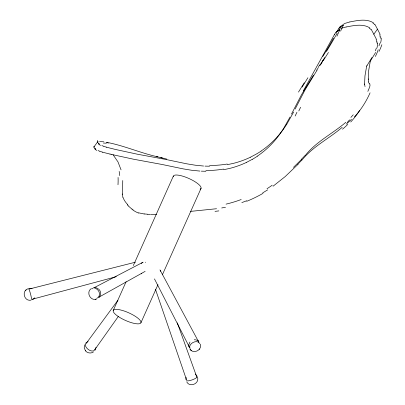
<?xml version="1.0" encoding="UTF-8"?>
<svg xmlns="http://www.w3.org/2000/svg" width="405" height="405" viewBox="0 0 405 405"><rect width="100%" height="100%" fill="white"/><g stroke="black" fill="none" stroke-linecap="round" stroke-linejoin="round"><path stroke-width="0.61" d="M377.176 43.446L377.101 41.837M380.837 38.404L380.761 36.794M95.995 347.368L95.2 350.077M366.616 66.304L366.616 66.273A1.691 1.012 -15.9 0 1 366.748 65.934L366.798 65.873M370.271 61.292L370.276 61.226A1.691 1.012 -15.9 0 1 370.408 60.887M366.596 66.41L364.971 75.882L364.611 83.298A42.378 32.197 4.2 0 0 364.692 83.992M370.251 61.383L368.631 70.834L368.272 78.251A42.378 32.197 4.2 0 0 368.353 78.95M186.087 377.257L185.925 379.622M376.285 48.246L375.329 50.848M379.946 43.203L378.989 45.8M84.61 344.842L84.225 347.925L85.546 350.887M367.861 91.393C368.575 89.08 370.732 86.093 369.79 83.86M113.213 310.529L126.112 281.698M133.331 265.553L173.31 176.18M140.955 322.694L157.98 284.639M162.364 274.838L201.052 188.345M291.468 114.109L301.543 94.659L313.475 75.107M295.129 109.061L305.198 89.616L317.135 70.06M290.005 117.05L283.146 129.251A97.691 87.936 -51.3 0 1 281.591 131.534C275.233 141.178 266.981 149.602 257.418 156.102M293.66 112.008L286.806 124.203M336.955 36.182L339.527 30.415M340.615 31.134L343.187 25.368M91.246 288.618C85.87 292.04 90.239 301.173 96.284 299.128L96 299.184M339.582 29.443L338.398 30.927L339.38 30.532M303.284 90.938L334.591 34.298M349.783 21.941L344.792 23.439L342.853 24.715L342.058 25.885L343.035 25.49M336.717 31.934L338.707 28.517M371.992 57.48L367.32 65.073M375.653 52.432L371.005 59.991M334.429 34.552L335.679 32.663L337.654 30.75M189.96 342.058L188.857 344.437L188.841 346.807M190.046 349.358C193.631 354.426 202.308 349.96 200.364 344.123M324.775 57.52L319.763 65.413M328.435 52.478L323.423 60.37M338.803 28.355L341.314 25.707M318.472 67.412L316.695 70.151M322.132 62.365L320.35 65.109M367.224 65.22L366.839 65.818M370.858 60.213L370.484 60.79M99.711 296.561C101.042 294.526 100.885 291.681 99.372 289.783M94.699 349.793L118.392 316.361M93.889 147.04L97.549 141.993M338.484 30.562L342.144 25.52M376.458 39.361L373.815 34.222L377.475 29.175L374.964 24.467M85.835 343.891L117.936 300.232M199.199 349.434L199.584 348.923M28.031 288.76C21.308 290.836 24.143 301.644 31.013 300.161M32.658 299.644L34.891 297.766M99.114 297.366L99.433 296.981M353.241 114.802L350.892 117.404M349.581 119.85L347.232 122.452M305.162 155.621C316.173 141.568 332.561 133.746 345.85 122.28M301.502 160.669C312.513 146.61 328.9 138.793 342.19 127.322M301.75 159.216L293.433 167.381M298.09 164.258L285.181 176.585L273.066 186.209M26.072 289.965L25.626 290.415M339.618 27.307L339.987 26.933M340.159 26.755L340.458 26.457M335.963 32.349L336.332 31.975M336.499 31.803L336.798 31.504M85.728 343.086L88.087 341.526M339.668 29.378L339.992 29.15M336.773 31.752L337.016 31.595L336.54 31.914L337 31.605M261.078 151.055C270.667 144.575 278.837 136.1 285.287 126.512A97.691 87.936 -51.3 0 0 286.77 124.183M93.474 351.95C91.009 353.757 87.217 353.19 85.404 350.725M267.685 189.849L262.764 192.846M252.194 159.378L246.706 162.278M98.739 297.265L145.127 271.38M94.006 287.778L142.752 262.369M250.366 157.231L255.854 154.33A85.111 84.812 72.7 0 0 261.109 151.106M341.623 28.249L341.881 28.132M342.012 28.077L346.123 26.983M246.685 200.738L241.831 202.611M32.02 299.31L116.301 276.696M29.357 289.003L135.417 262.202M28.583 288.588L30.299 288.4L32.051 288.735M93.616 287.616L95.656 287.58M95.514 299.285L95.793 299.229M225.479 207.274L222.684 207.805M227.286 164.678L233.153 163.423A90.133 89.814 76.3 0 0 250.376 157.246M223.626 169.72L229.493 168.465A90.133 89.814 76.3 0 0 246.716 162.289M349.95 21.921C357.316 20.503 366.565 18.392 373.456 22.852M222.355 207.861L221.697 207.973M346.28 26.968C353.722 25.535 362.885 23.444 369.8 27.894M190.628 211.375L216.533 208.732M99.605 141.537L103.882 141.831M194.243 339.749L195.974 339.881L197.746 340.605M156.507 214.422L150.452 214.377M209.552 166.227L204.97 166.111M205.892 171.274L201.31 171.153M149.673 214.356L149.187 214.341M148.994 214.336L147.334 214.26M203.594 166.035L195.266 165.205L186.73 163.812L165.675 159.423L137.32 154.194L115.015 149.359A53.44 7.822 13.4 0 1 113.704 149.01L106.231 147.152M199.933 171.077L191.606 170.252L183.07 168.855L162.015 164.465L133.66 159.241L111.355 154.406M144.226 214.002L138.672 212.838M106.505 142.297C123.996 145.562 140.358 152.994 157.712 156.836L156.315 156.492L162.268 157.975M96.147 287.692L99.043 289.393M110.044 154.102L102.571 152.194M160.881 157.631L166.688 159.064M106.657 142.53L107.33 142.773M103.381 146.19L101.802 145.516M99.721 151.237L98.142 150.559M107.988 143.036L108.317 143.178M99.417 144.205L98.344 143.466M95.757 149.253L94.684 148.513M133.073 209.911L131.979 209.112M191.555 350.7L190.072 349.388M195.281 374.043L197.144 376.296M128.345 205.948L127.266 204.824M113.056 154.735L117.971 161.884L121.054 169.852M371.304 29.514L373.815 34.222M186.71 381.864C189.92 388.01 199.999 383.378 197.397 376.933M160.319 270.505L198.845 342.22M377.475 29.175L380.118 34.319M154.477 278.908L189.859 347.981M177.309 322.861L196.779 376.994M155.414 289.16L186.604 380.067M122.902 197.64L122.492 194.759M368.697 81.537L368.499 80.575A29.788 22.7 -10.4 0 1 368.241 79.405M365.037 86.579L364.844 85.617A29.788 22.7 -10.4 0 1 364.581 84.448M368.347 79.385L368.312 78.95M364.687 84.432L364.652 83.992M122.755 180.529L122.477 194.066M94.087 146.676A26.087 4.06 18.5 0 1 94.173 146.635M95.459 148.655A20.523 2.962 15.7 0 1 93.899 146.711M96.896 150.437A23.581 4.07 11.3 0 1 94.942 149.131M102.662 152.179A8.9 1.382 13.3 0 1 99.873 151.247M111.345 154.356A53.44 7.822 13.4 0 1 110.044 154.057M223.504 169.077A98.02 96.491 22.3 0 1 205.887 170.51M257.453 156.148A85.111 84.812 72.7 0 1 252.219 159.418M296.931 112.286A72.227 18.883 -60.6 0 1 295.149 116.012M298.49 92.092A85.111 6.637 -55.9 0 1 304.251 82.797M319.727 64.876A67.179 4.688 -57.6 0 1 318.517 66.749M333.457 38.227A66.896 12.084 -57.9 0 1 322.805 56.452M339.446 30.421A1.843 0.289 -53.6 0 1 339.587 30.329M369.304 28.218A51.136 19.273 -28.6 0 1 371.107 29.631M376.144 39.523A53.08 22.842 -30.7 0 1 376.437 42.14M377.561 43.289A52.144 22.589 -27.7 0 1 376.903 48.053M378.199 49.759A85.263 34.597 -32 0 1 375.354 56.472M359.761 110.287A71.412 49.972 -75.2 0 1 350.715 122.011M347.799 124.34A71.143 41.523 -69.4 0 1 342.529 129.185M301.193 160.729A90.214 25.1 -38.5 0 1 297.796 164.298M272.251 185.176A81.653 49.177 -33.8 0 1 267.011 188.72M262.992 193.362A86.113 54.062 -33.7 0 1 246.741 201.29M241.188 199.528A93.54 58.441 -33.8 0 1 226.051 204.125M218.852 210.894A98.592 48.656 -25.7 0 1 215.014 211.354M147.283 214.169A45.37 24.011 27 0 1 144.185 213.911M138.657 213.091A12.555 6.89 27.9 0 1 132.951 209.998M132.01 209.096A22.852 11.801 28.1 0 1 128.395 205.937M127.793 204.702A21.318 11.325 27.5 0 1 123.15 197.686M122.285 194.668A47.689 24.619 33.5 0 1 122.285 193.98M118.078 177.436A189.722 65.737 -51 0 1 117.992 184.741M119.166 171.416A216.68 80.828 -45.3 0 1 119.723 175.578M103.442 143.097A106.864 44.13 -66.1 0 1 106.404 143.203M97.301 141.016A36.744 7.214 25.9 0 1 97.686 140.56M97.747 141.634A26.087 4.06 18.5 0 1 98.147 141.477M99.119 143.613A20.523 2.962 15.7 0 1 97.559 141.664M100.556 145.39A23.581 4.07 11.3 0 1 98.602 144.084M106.323 147.131A8.9 1.382 13.3 0 1 103.533 146.2M227.165 164.035A98.02 96.491 22.3 0 1 209.547 165.468M300.591 107.244A72.227 18.883 -60.6 0 1 298.809 110.965M302.15 87.045A85.111 6.637 -55.9 0 1 307.906 77.75M323.387 59.834A67.179 4.688 -57.6 0 1 322.177 61.707M337.117 33.18A66.896 12.084 -57.9 0 1 326.465 51.405M343.106 25.378A1.843 0.289 -53.6 0 1 343.248 25.282M372.964 23.176A51.136 19.273 -28.6 0 1 374.767 24.589M379.804 34.481A53.08 22.842 -30.7 0 1 380.098 37.093M381.221 38.242A52.144 22.589 -27.7 0 1 380.563 43.011M381.859 44.712A85.263 34.597 -32 0 1 379.014 51.425M369.719 83.926A9.259 6.779 -34 0 1 368.282 81.734M370.074 92.836A71.412 49.972 -75.2 0 1 354.375 116.964M351.459 119.298A71.143 41.523 -69.4 0 1 346.189 124.143M304.854 155.682A90.214 25.1 -38.5 0 1 301.457 159.251M173.264 176.803A15.152 4.151 24.1 0 1 189.494 178.752A15.152 4.151 24.1 0 1 200.116 189.211M159.929 269.917A4.521 3.022 -27.7 0 1 160.496 271.309M190.153 348.472A5.326 3.564 -27.7 0 1 193.129 342.427A5.326 3.564 -27.7 0 1 199.579 343.749M141.401 263.554A4.521 3.883 61.7 0 1 143.137 262.212M145.39 262.202A4.521 3.883 61.7 0 1 145.673 262.298M94.76 288.304A5.326 4.576 61.7 0 1 99.367 293.028A5.326 4.576 61.7 0 1 96.628 298.374M91.9 288.897A5.326 4.576 61.7 0 1 93.094 288.375M28.775 289.165A5.326 0.526 75.4 0 1 30.593 294.202A5.326 0.526 75.4 0 1 31.453 299.452M141.588 273.826A4.521 2.536 35.8 0 1 141.37 273.603M94.643 349.748A5.326 2.992 35.8 0 1 88.796 349.839A5.326 2.992 35.8 0 1 85.708 344.068M196.825 377.08A5.326 1.114 -19.4 0 1 192.076 379.91A5.326 1.114 -19.4 0 1 186.761 380.578M340.428 26.71L340.2 26.872L340.671 26.548L340.428 26.71M198.394 341.066L198.07 340.838L198.678 341.329L198.394 341.066M118.214 316.477A15.152 4.151 24.1 0 0 140.824 322.962A15.152 4.151 24.1 0 0 122.214 310.397A15.152 4.151 24.1 0 0 118.214 316.477"/></g></svg>
